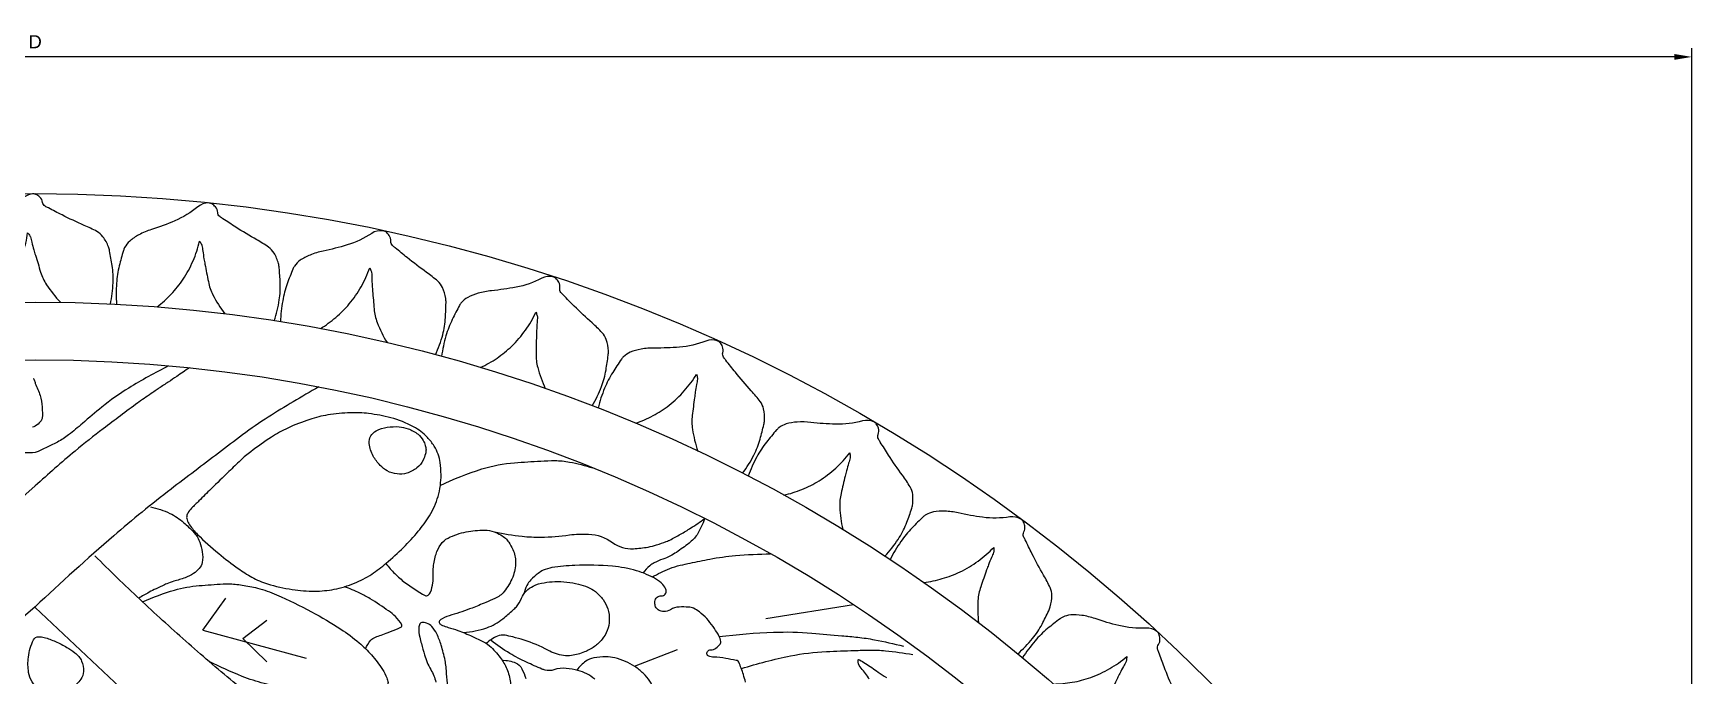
# Model space of a CAD drawing. Header units: millimetres. Extents: x 96 to 279, y 61 to 183.
# Drawn here: x 171.31 to 183.22, y 175.12 to 179.74 of the extents above; entities that cross this region are included whole.
import ezdxf

# ---------------------------------------------------------------- set-up
doc = ezdxf.new("R2010")
doc.units = ezdxf.units.MM
doc.layers.add('DIMENSIONS', color=4, linetype='Continuous')
doc.layers.add('PART', color=7, linetype='Continuous')
doc.styles.get("Standard").update_dxf_attribs({"font": 'arial.ttf'})
doc.dimstyles.new('BALMER1', dxfattribs={"dimscale": 0, "dimtxt": 0.09375, "dimasz": 0.125, "dimexe": 0.0625, "dimexo": 0.125, "dimgap": 0.0625, "dimtad": 1, "dimdec": 4, "dimlfac": -1, "dimzin": 3, "dimdsep": 46, "dimlunit": 4, "dimtxsty": 'Standard', "dimcen": 0.0625, "dimdle": 0.0625, "dimclrd": 256, "dimclre": 256, "dimclrt": 256, "dimadec": 0, "dimazin": 0, "dimtfac": 0.75, "dimtdec": 4, "dimtix": 1, "dimtmove": 2, "dimatfit": 3, "dimfxl": 1, "dimtolj": 1, "dimtzin": 3, "dimarcsym": 0})

# ---------------------------------------------------------------- blocks, each defined once
blk = doc.blocks.new('BALMERREPEAT240VIC')
at = {"layer": 'PART'}
for p, q in [((0, 9.802), (-1.974, 8.068)), ((0, 8.934), (-0.777, 8.27)), ((-8.85, 5.249), (-8.951, 5.879)), ((-8.507, 4.306), (-8.628, 4.616)), ((-8.766, 1.205), (-8.565, 1.947)), ((-8.707, 1.491), (-8.838, 1.664)), ((-8.707, 1.491), (-8.538, 1.664)), ((-8.766, 1.205), (-8.996, 1.37)), ((-8.277, 0.691), (-8.928, 0))]:
    blk.add_line(p, q, dxfattribs=at)
at = {"layer": 'PART', "flags": 128}
for points in [[(0, 10.042, -0.045002), (-0.078, 10.041, -0.077754), (-0.122, 10.052, -0.017591), (-0.211, 10.093, -0.045285), (-0.244, 10.113, -0.006722), (-0.264, 10.128, -0.000617), (-0.485, 10.304, -0.005543), (-0.669, 10.455, -0.004001), (-0.922, 10.669)], [(0, 10.232, -0.104097), (-0.018, 10.225, -0.158625)], [(-0.014, 10.573, -0.261834), (-0.012, 10.575, -0.25764), (-0.011, 10.574, -0.021796), (-0.006, 10.564, -0.055657), (-0.002, 10.552, -0.053863), (0, 10.538)], [(-8.413, 5.993, 0.077801), (-8.493, 5.934, -0.165358), (-8.535, 5.913, -0.07741), (-8.552, 5.913, -0.400549), (-8.554, 5.916, -0.094731), (-8.552, 5.923, -0.01473), (-8.527, 5.965, -0.018254), (-8.465, 6.056, 0.028471), (-8.426, 6.116, 0.017866)], [(-8.72, 4.914, -0.021365), (-8.751, 5.305, -0.030434), (-8.745, 5.581, -0.00153), (-8.726, 5.795, -0.002851), (-8.715, 5.91, -0.022584), (-8.697, 6.03, -0.012769), (-8.651, 6.238)], [(-8.49, 5.074, -0.027209), (-8.581, 5.427, -0.038175), (-8.612, 5.685, -0.002577), (-8.62, 5.886, -0.004738), (-8.623, 5.995, -0.029402), (-8.618, 6.109, -0.017102), (-8.591, 6.305)], [(-9.148, 4.432, -0.023933), (-9.208, 4.559, -0.042676), (-9.232, 4.635, -0.005025), (-9.248, 4.706, -0.002562), (-9.276, 4.847, -0.027337), (-9.302, 5.031, -0.019995), (-9.314, 5.284)], [(-8.392, 5.104, 0.007295), (-8.447, 5.088, 0.028782), (-8.536, 5.055, 0.180656), (-8.547, 5.044, 0.063311), (-8.549, 5.037, 0.006151), (-8.563, 4.961, 0.032148), (-8.572, 4.877, -0.070638), (-8.579, 4.839, -0.25246), (-8.591, 4.827, -0.194274), (-8.612, 4.83, -0.285822), (-8.625, 4.853, 0.177222), (-8.637, 4.891, 0.047849), (-8.665, 4.921, 0.157624), (-8.677, 4.927, 0.110829), (-8.694, 4.925, 0.040517), (-8.736, 4.906, 0.029561), (-8.792, 4.87, 0.02712), (-8.849, 4.825, 0.045829), (-8.898, 4.772, 0.0677), (-8.923, 4.73, 0.074952), (-8.931, 4.695, 0.039446), (-8.932, 4.626, 0.121178), (-8.913, 4.565, -0.150929), (-8.9, 4.515, -0.09992), (-8.908, 4.482, -0.126545), (-8.926, 4.461, -0.115475), (-8.94, 4.455, -0.055), (-8.972, 4.453, -0.419259), (-9.013, 4.5, 0.530776), (-9.054, 4.533, 0.112158), (-9.093, 4.51, 0.07453), (-9.135, 4.457, 0.030434), (-9.167, 4.393, 0.028718), (-9.193, 4.321, 0.049992), (-9.225, 4.148, 0.032502), (-9.231, 3.878, 0.026613), (-9.215, 3.713, 0.067521), (-9.196, 3.65, 0.060672), (-9.174, 3.614, 0.036451), (-9.127, 3.561, 0.074707), (-9.087, 3.533, 0.055317), (-9.026, 3.511)], [(-9.472, 3.3, 0.021763), (-9.441, 3.498, 0.031821), (-9.434, 3.635, 0.029473), (-9.45, 3.838, -0.04349), (-9.456, 3.976, -0.152828), (-9.395, 4.149, 0.182012), (-9.351, 4.298, 0.022543), (-9.363, 4.403, 0.037582), (-9.378, 4.465, 0.006857), (-9.402, 4.534, 0.027186), (-9.409, 4.551, 0.012038), (-9.413, 4.559, 0.001263), (-9.455, 4.636, 0.01724), (-9.5, 4.711, 0.012594), (-9.567, 4.81)], [(-9.567, 4.81, -0.057485), (-9.452, 4.755, -0.088806), (-9.391, 4.698, -0.013532), (-9.325, 4.607, -0.03058), (-9.299, 4.564, -0.037242), (-9.276, 4.509, 0.033162), (-9.25, 4.448, 0.069189), (-9.228, 4.415, 0.039463), (-9.176, 4.367)], [(-7.917, 4.216, 0.04324), (-7.956, 4.295, 0.056624), (-7.996, 4.348, 0.026992), (-8.067, 4.414, 0.054132), (-8.107, 4.441, 0.081111), (-8.172, 4.462, 0.06437), (-8.257, 4.464, 0.055992), (-8.337, 4.447, 0.065693), (-8.399, 4.416, 0.051649), (-8.456, 4.369, 0.048536), (-8.505, 4.308, 0.044689), (-8.541, 4.242, 0.040535), (-8.567, 4.164, 0.062446), (-8.574, 4.101, 0.044125), (-8.566, 4.013, 0.110762), (-8.542, 3.956, 0.076282), (-8.48, 3.893)], [(-8.75, 3.078, 0.067829), (-8.783, 3.244, 0.086573), (-8.848, 3.36, 0.010555), (-8.91, 3.433, 0.029241), (-8.934, 3.457, 0.093601), (-8.995, 3.494, -0.107894), (-9.047, 3.528, -0.086668), (-9.083, 3.579, -0.066724), (-9.107, 3.657, -0.036458), (-9.115, 3.734, -0.032355), (-9.111, 3.821, -0.033077), (-9.097, 3.903, -0.037877), (-9.075, 3.971, -0.07525), (-9.043, 4.025, -0.058548), (-8.985, 4.081, -0.088644), (-8.919, 4.114, -0.081585), (-8.839, 4.125, -0.080871), (-8.763, 4.11, -0.086367), (-8.7, 4.073, -0.064164), (-8.648, 4.018, -0.058813), (-8.609, 3.946, -0.052367), (-8.583, 3.853, -0.087479), (-8.583, 3.795, -0.080445), (-8.622, 3.684, 0.051146), (-8.694, 3.513, 0.010972), (-8.717, 3.431, 0.016524), (-8.729, 3.376, 0.149064), (-8.723, 3.321, 0.084101), (-8.67, 3.24)], [(-8.549, 3.356, -0.111567), (-8.531, 3.452, -0.182354), (-8.489, 3.497, -0.032203), (-8.419, 3.525, -0.037138)], [(-8.413, 4.02, 0.068889), (-8.452, 3.963, 0.051178), (-8.477, 3.899, 0.041744), (-8.491, 3.816, 0.103168), (-8.481, 3.727, -0.146784), (-8.479, 3.663, -0.035223), (-8.486, 3.641, -0.006757), (-8.536, 3.53, -0.030019), (-8.599, 3.41, -0.024752), (-8.691, 3.275)], [(-9.805, 2.909, -0.040223), (-9.924, 3.21, -0.054262), (-9.969, 3.445, -0.006684), (-9.981, 3.632, -0.012183), (-9.984, 3.734, -0.04861), (-9.974, 3.839, -0.029697), (-9.931, 4.006)], [(-9.245, 2.52, 0.034792), (-9.172, 2.584, 0.034958), (-9.109, 2.657, 0.03418), (-9.015, 2.801, 0.289447), (-9.017, 2.823, 0.14638), (-9.04, 2.841, 0.063201), (-9.105, 2.857, 0.040701), (-9.159, 2.859, -0.036142), (-9.22, 2.861, -0.054847), (-9.313, 2.88, -0.068687), (-9.382, 2.914, -0.131297), (-9.428, 2.967, -0.066993), (-9.472, 3.096, -0.046815), (-9.484, 3.229, -0.090363), (-9.472, 3.298, -0.041439), (-9.45, 3.346, -0.053905), (-9.426, 3.379, -0.062375), (-9.398, 3.402, -0.037266), (-9.345, 3.432, -0.110781), (-9.255, 3.452, -0.092553), (-9.147, 3.431, -0.078524), (-9.043, 3.369, -0.11568), (-8.993, 3.303, -0.007148), (-8.964, 3.237, -0.004886), (-8.925, 3.139, -0.02044), (-8.875, 2.993, 0.043289), (-8.848, 2.925, 0.099334), (-8.833, 2.906, 0.220987), (-8.822, 2.903, 0.166467), (-8.812, 2.908, 0.080709), (-8.8, 2.926, 0.045361), (-8.786, 2.967, -0.027039), (-8.764, 3.037, -0.014424), (-8.721, 3.141, -0.018056), (-8.682, 3.222, -0.071218), (-8.643, 3.276, -0.042001), (-8.559, 3.349, -0.070369), (-8.476, 3.393, -0.06437), (-8.377, 3.416, -0.075474)], [(-8.363, 2.967, -0.042068), (-8.453, 2.956, 0.039448), (-8.549, 2.945, 0.025799), (-8.658, 2.917, 0.033451), (-8.739, 2.886, 0.083369), (-8.792, 2.85, 0.118154), (-8.817, 2.812, 0.117455), (-8.821, 2.778, 0.232564), (-8.811, 2.764, 0.131628), (-8.783, 2.756, 0.056005), (-8.716, 2.763, 0.010102), (-8.669, 2.775, 0.005837), (-8.589, 2.797, 0.058327), (-8.483, 2.842, -0.068635), (-8.392, 2.879, -0.345289)], [(-8.631, 2.373, -0.069727), (-8.693, 2.411, -0.127738), (-8.716, 2.444, -0.006672), (-8.731, 2.486, 0.005811), (-8.749, 2.535, 0.005633), (-8.778, 2.609, 0.020901), (-8.787, 2.628, 0.416678), (-8.804, 2.634, 0.084617), (-8.864, 2.588, 0.03656), (-8.904, 2.539, 0.014523), (-8.992, 2.406, 0.028238), (-9.032, 2.332, 0.020286), (-9.078, 2.223)], [(-8.969, 0.772, -0.037021), (-9.054, 1.001, -0.050249), (-9.086, 1.178, -0.005129), (-9.098, 1.35, -0.023771), (-9.099, 1.388, -0.028375), (-9.09, 1.487, -0.02493), (-9.068, 1.597, -0.040638), (-9.02, 1.735, -0.021193), (-8.898, 1.986, -0.02111), (-8.773, 2.196, -0.031606), (-8.676, 2.327, -0.036438), (-8.588, 2.416, -0.03495), (-8.484, 2.495, -0.044056), (-8.423, 2.527, -0.086967), (-8.389, 2.535, -0.159101), (-8.367, 2.529, -0.070708), (-8.33, 2.497, -0.161681), (-8.283, 2.382, -0.058787), (-8.298, 2.049, -0.011538), (-8.331, 1.869, -0.009167), (-8.383, 1.645, -0.034111), (-8.434, 1.487, -0.021942), (-8.541, 1.251)], [(-10.513, 2.037, 0.011141), (-10.297, 1.675, 0.020966), (-10.169, 1.49, 0.001322), (-10.038, 1.317, 0.000672), (-9.779, 0.976, 0.015114), (-9.444, 0.565, 0.010524), (-8.934, 0)], [(-8.115, 1.772, -0.007833), (-8.395, 1.422, -0.007833), (-8.687, 1.082, -0.007829), (-8.988, 0.751, -0.007829), (-9.3, 0.429)], [(-9.652, 0.828, -0.060101), (-9.605, 0.968, -0.074002), (-9.538, 1.068, -0.01382), (-9.474, 1.135, -0.040708), (-9.45, 1.155, -0.064655), (-9.399, 1.182, -0.050148), (-9.328, 1.201, -0.084064), (-9.251, 1.2, -0.140358), (-9.209, 1.179, -0.065232), (-9.173, 1.137, -0.054089), (-9.143, 1.077, -0.022308), (-9.117, 0.996, 0.035201), (-9.099, 0.946, 0.004303), (-9.092, 0.929, 0.001171), (-9.064, 0.869, 0.019283), (-9.038, 0.818, 0.012869), (-8.995, 0.744)], [(-10.651, 1.108, -0.000825), (-10.589, 1.017, -0.001241), (-10.548, 0.956, -0.000065), (-10.504, 0.889, 0.000353), (-10.495, 0.877, 0.00369), (-10.474, 0.846, 0.001122), (-10.405, 0.745, 0.00811), (-10.399, 0.737, 0.000261), (-10.213, 0.489, 0.01415), (-10.053, 0.287, 0.009608), (-9.802, 0)], [(-10.665, 0.959, 0.0223), (-10.505, 0.672, 0.031105), (-10.368, 0.479, 0.008394), (-10.251, 0.34, -0.011864), (-10.169, 0.24, -0.044306), (-10.117, 0.16, -0.023889), (-10.042, 0)], [(-10.538, 0, -0.048724), (-10.452, 0.035, -0.054636), (-10.37, 0.05, -0.015013), (-10.317, 0.052, -0.03482), (-10.294, 0.051, -0.140332), (-10.264, 0.038, -0.089477), (-10.232, 0)]]:
    blk.add_lwpolyline(points, format="xyb", dxfattribs=at)
for points in [[(-9.523, 1.11, 0.051372), (-9.454, 1.166, 0.022295), (-9.316, 1.319, 0.018054), (-9.209, 1.459, 0.027312), (-9.147, 1.557, 0.052966), (-9.099, 1.669, 0.03505), (-9.058, 1.847, 0.040879), (-9.046, 2.009, 0.047546), (-9.06, 2.148, 0.047283), (-9.103, 2.294, 0.05164), (-9.169, 2.418, 0.026342), (-9.247, 2.522, 0.020596), (-9.36, 2.646, 0.026336), (-9.476, 2.752, 0.030636), (-9.587, 2.832, 0.071339), (-9.727, 2.895, 0.070295), (-9.883, 2.916, 0.035231), (-9.97, 2.91, 0.049684), (-10.03, 2.895, 0.057052), (-10.088, 2.867, 0.045361), (-10.151, 2.818, 0.082602), (-10.227, 2.719, 0.058293), (-10.292, 2.555, 0.032935), (-10.322, 2.396, 0.040936), (-10.328, 2.265, 0.031183), (-10.312, 2.102, 0.038805), (-10.28, 1.973, 0.029038), (-10.218, 1.815, 0.036691), (-10.153, 1.698, 0.01582), (-10.048, 1.549, 0.030019), (-9.986, 1.475, 0.001683), (-9.906, 1.392, 0.001086), (-9.78, 1.263, 0.001661), (-9.695, 1.177, 0.002628), (-9.642, 1.123, 0.071485), (-9.605, 1.096, 0.110325), (-9.576, 1.088, 0.112336), (-9.559, 1.091, 0.048097)], [(-10.129, 2.788, -0.05037), (-10.092, 2.803, -0.065778), (-10.062, 2.808, -0.074162), (-10.033, 2.804, -0.043449), (-9.987, 2.787, -0.113941), (-9.932, 2.743, -0.096627), (-9.894, 2.67, -0.100668), (-9.888, 2.6, -0.094402), (-9.91, 2.53, -0.080792), (-9.95, 2.478, -0.063978), (-10.016, 2.429, -0.094185), (-10.108, 2.4, -0.169246), (-10.161, 2.411, -0.135392), (-10.198, 2.45, -0.084445), (-10.224, 2.53, -0.055185), (-10.227, 2.615, -0.072987), (-10.213, 2.679, -0.074329), (-10.173, 2.751, -0.106433)], [(-8.684, 0.146, -0.026025), (-8.642, 0.228, -0.03463), (-8.604, 0.285, -0.119445), (-8.543, 0.334, -0.125266), (-8.469, 0.348, -0.140216), (-8.413, 0.328, -0.095358), (-8.353, 0.265, -0.085565), (-8.32, 0.186, -0.092643), (-8.316, 0.108, -0.101405), (-8.343, 0.031, -0.11159), (-8.395, -0.022, -0.107763), (-8.462, -0.047, -0.069785), (-8.572, -0.049, -0.082378), (-8.697, -0.011, -0.280008), (-8.719, 0.024, -0.07486), (-8.714, 0.065, -0.035422)]]:
    blk.add_lwpolyline(points, format="xyb", close=True, dxfattribs=at)
blk = doc.blocks.new('BALMERREPEAT240VIB')
at = {"layer": 'PART', "flags": 128}
for points in [[(-11.031, 1.425, 0.041693), (-11.181, 1.457, 0.051437), (-11.305, 1.46, 0.011081), (-11.412, 1.45, 0.039226), (-11.442, 1.444, 0.072949), (-11.517, 1.41, 0.105042), (-11.558, 1.37, 0.023034), (-11.609, 1.283, -0.013301), (-11.696, 1.13, -0.002833), (-11.754, 1.036, -0.011962), (-11.768, 1.014, -0.229711), (-11.797, 0.998, 0.168095), (-11.837, 0.981, 0.084296), (-11.859, 0.953, 0.130082), (-11.864, 0.931, 0.177106), (-11.835, 0.855, -0.071302), (-11.729, 0.691, -0.023904), (-11.663, 0.526, 0.042981), (-11.622, 0.436, 0.06288), (-11.575, 0.371, 0.087222), (-11.528, 0.336, 0.051635), (-11.506, 0.328, 0.01104), (-11.396, 0.301, 0.042881), (-11.27, 0.285, 0.036179), (-11.119, 0.289)], [(-11.588, 0.873, -0.024053), (-11.565, 0.888, -0.080565), (-11.557, 0.891, -0.015855), (-11.518, 0.898, 0.011104), (-11.463, 0.908, 0.006339), (-11.424, 0.916, 0.001921), (-11.299, 0.944, 0.068965), (-11.205, 0.979, 0.043033), (-11.072, 1.068)], [(-11.108, 0.58, 0.04113), (-11.202, 0.679, 0.04113), (-11.311, 0.762, 0.045074), (-11.445, 0.83, 0.045074), (-11.588, 0.873)]]:
    blk.add_lwpolyline(points, format="xyb", dxfattribs=at)
blk = doc.blocks.new('*D145')
at = {"layer": 'Defpoints', "color": 0, "transparency": 16777216}
for p in [(159.417, 179.566), (159.417, 166.681), (183.222, 166.681)]:
    blk.add_point(p, dxfattribs=at)
at = {"layer": 'DIMENSIONS', "lineweight": -2, "transparency": 16777216}
for p, q in [((159.417, 166.806), (159.417, 179.628)), ((183.222, 166.806), (183.222, 179.628)), ((183.097, 179.566), (159.542, 179.566))]:
    blk.add_line(p, q, dxfattribs=at)
at = {"layer": 'DIMENSIONS', "transparency": 16777216}
for points in [[(159.542, 179.587), (159.542, 179.545), (159.417, 179.566)], [(183.097, 179.587), (183.097, 179.545), (183.222, 179.566)]]:
    blk.add_solid(points, dxfattribs=at)
at = {"layer": 'DIMENSIONS', "transparency": 16777216, "insert": (171.32, 179.675), "char_height": 0.0938, "attachment_point": 5}
blk.add_mtext('\\A1;D', dxfattribs=at)

msp = doc.modelspace()

# ---------------------------------------------------------------- linework, layer by layer
for radius in [11.90239, 11.12313, 10.70843]:
    msp.add_circle((171.31971, 166.68139), radius)

# ---------------------------------------------------------------- block references
for name, rotation in [('BALMERREPEAT240VIB', 274.5762711864406), ('BALMERREPEAT240VIB', 268.4745762711864), ('BALMERREPEAT240VIB', 262.3728813559321), ('BALMERREPEAT240VIB', 256.2711864406779), ('BALMERREPEAT240VIB', 250.1694915254237), ('BALMERREPEAT240VIC', 270), ('BALMERREPEAT240VIB', 244.0677966101694), ('BALMERREPEAT240VIB', 237.9661016949152), ('BALMERREPEAT240VIB', 231.8644067796609)]:
    msp.add_blockref(name, (171.31971, 166.68139), dxfattribs=dict(rotation=rotation))
msp.add_blockref('BALMERREPEAT240VIC', (171.31971, 166.68139))

# ---------------------------------------------------------------- dimensions: what is measured, and where the dimension line sits
at = {"layer": 'DIMENSIONS'}
dim = msp.add_linear_dim(base=(159.41733, 179.56567), p1=(183.2221, 166.68139), p2=(159.41733, 166.68139), text='D', dimstyle='BALMER1', override={"dimscale": 1}, dxfattribs=at)
dim.commit()
dim.dimension.update_dxf_attribs({"geometry": '*D145', "text_midpoint": (171.31971, 179.67505)})

doc.saveas('drawing.dxf')
